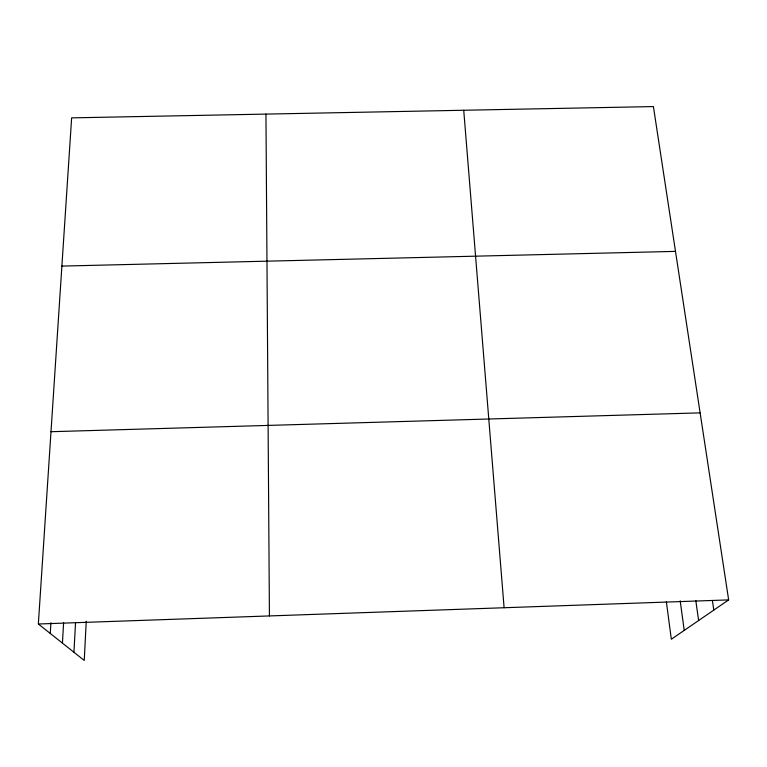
<?xml version="1.0" encoding="UTF-8"?>
<svg xmlns="http://www.w3.org/2000/svg" width="767" height="767" viewBox="0 0 767 767"><rect width="100%" height="100%" fill="white"/><g stroke="black" fill="none" stroke-linecap="round" stroke-linejoin="round"><path stroke-width="1.15" d="M86.24 621.222L84.245 660.425L38.35 624.002L71.638 117.869L653.407 106.575L728.65 599.899L671.336 639.247L666.341 601.625M73.939 652.247L75.54 622.708M62.434 643.11L63.603 622.785M50.267 633.456L50.929 622.699M38.35 624.002L728.65 599.899M50.996 431.716L700.127 412.867M61.887 266.091L675.497 251.384M712.418 600.666L713.799 610.091M695.774 600.456L698.622 620.513M680.176 600.791L684.231 630.388M463.728 110.256L504.101 607.742M265.948 114.091L269.428 615.93"/></g></svg>
